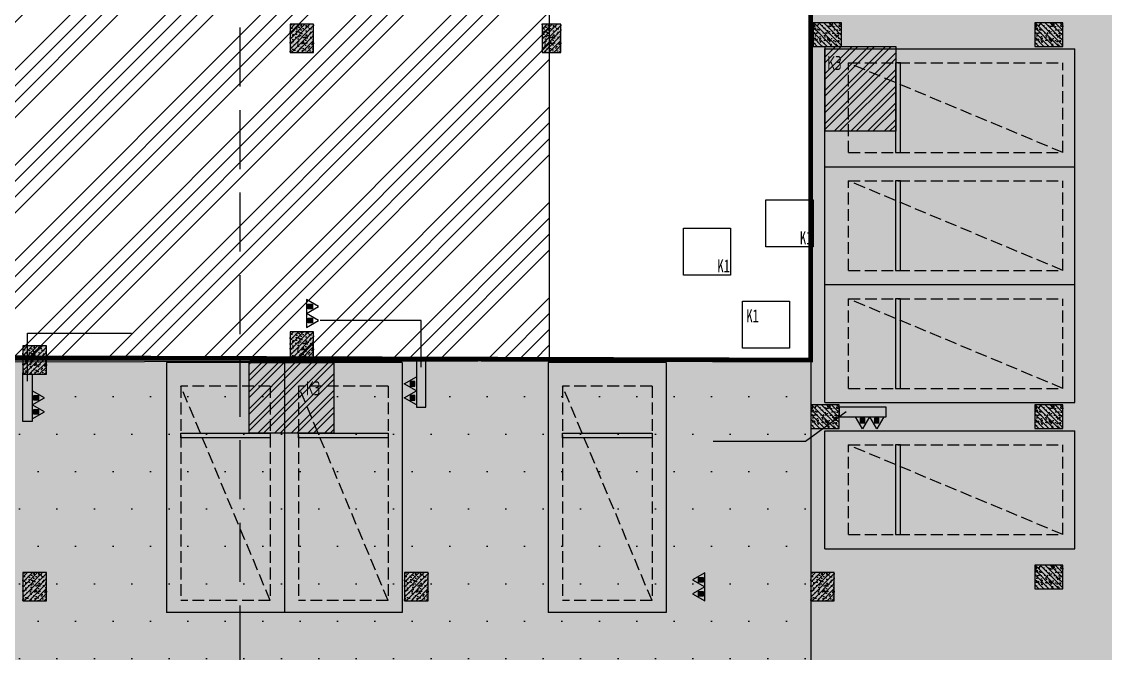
# Model space of a CAD drawing. Extents: x -1338203 to 1886333, y -530034 to 1031844.
# Drawn here: x 715612 to 738606, y 202812 to 216204 of the extents above; entities that cross this region are included whole.
import ezdxf

# ---------------------------------------------------------------- set-up
doc = ezdxf.new("R2010")
doc.units = 0
doc.header["$LTSCALE"] = 1000
doc.header["$MEASUREMENT"] = 0
doc.linetypes.add('$2$DASH', pattern=[0.35, 0.25, -0.1])
doc.linetypes.add('A-001-平面B2$0$__DASH', pattern=[0.35, 0.25, -0.1])
for name, color, linetype in [('$0$DIM_SYMB', 3, 'Continuous'), ('0A-P-PKNG-LINE', 9, 'Continuous'), ('1-给排水', 4, 'Continuous'), ('A-001-人防参照B1$0$PUB_HATCH', 8, 'Continuous'), ('A-001-平面参照B1$0$0A-ELEV-PATT', 8, 'Continuous'), ('A-001-平面参照B1$0$AUDIT_D_220531184525-2', 40, 'Continuous'), ('p-a-regular', 5, 'Continuous'), ('S001地下一墙柱$0$S001地下一墙柱$0$0S-CC-LINE', 52, 'Continuous'), ('S001地下一墙柱$0$S001地下一墙柱$0$0S-CW-HATCH', 251, 'Continuous'), ('S001地下一墙柱$0$S001地下一墙柱$0$0S-CW-HATCH-UP', 251, 'Continuous'), ('可见线', 7, 'Continuous'), ('负一层消火栓$0$0P-ACC-CS（穿梁）', 5, 'Continuous'), ('负一层消火栓$0$0P-ACC-FH', 7, 'Continuous'), ('负一层消火栓$0$0P-DIM-FH', 3, 'Continuous'), ('负一层消火栓$0$0P-EQUIP-FH', 7, 'Continuous')]:
    doc.layers.add(name, color=color, linetype=linetype)
doc.layers.add('AAD-A-PROOF', color=30, linetype='Continuous', plot=False)
doc.layers.add('p-a-regular-narrow', color=7, linetype='Continuous', true_color=0x9600ff)
doc.layers.add('p-h-walkable', color=7, linetype='Continuous', lineweight=70, true_color=0xf0f0f0)
doc.styles.add('仿宋_GB2312', font='simfang.ttf', dxfattribs={"width": 0.7, "height": 4})
doc.styles.add('探索者', font='TSSDENG', dxfattribs={"width": 0.7, "bigfont": 'TSSDCHN'})
pattern_1 = [(315, (751698.63, 191418.294), (53.033, 53.033), []), (320, (751698.63, 191418.3), (-18.8256, -215.1781), [22.5, -247.5]), (265, (751698.63, 191418.3), (225.6576, 41.6254), [18, -198]), (10.4514, (751697.06, 191400.36), (206.8319, -173.5528), [19.122, -210.3426]), (316.1842, (751758.63, 191418.3), (-49.6557, -320.1723), [33.75, -371.25]), (6.6356, (751754.5, 191391.6), (292.2354, -280.3988), [28.683, -315.514]), (261.1842, (751758.63, 191418.3), (292.2356, -280.3986), [27, -297]), (291, (751743.63, 191388.3), (-120.7857, -179.0721), [22.5, -247.5]), (236, (751743.63, 191388.3), (217.545, -72.9946), [18, -198]), (341.4514, (751733.56, 191373.37), (96.7591, -252.0668), [19.122, -210.3426]), (307.5, (751698.63, 191418.294), (99.86816, -3.64796), [0, -195.6, 0, -201, 0, -198.75]), (277.5, (751698.63, 191418.29), (118.3235, -78.92086), [0, -114.6, 0, -191.1, 0, -75.75]), (237.5, (751698.63, 191485.194), (-6.76646, -160.14673), [0, -75, 0, -234, 0, -310.5]), (227.5, (751698.63, 191515.2), (30.0315, -174.95585), [0, -97.5, 0, -155.4, 0, -220.5])]
pattern_2 = [(315, (746997.64, 191418.266), (53.033, 53.033), []), (320, (746997.64, 191418.27), (-18.8256, -215.1781), [22.5, -247.5]), (265, (746997.64, 191418.27), (225.6576, 41.6254), [18, -198]), (10.4514, (746996.07, 191400.33), (206.8319, -173.5528), [19.122, -210.3426]), (316.1842, (747057.64, 191418.27), (-49.6557, -320.1723), [33.75, -371.25]), (6.6356, (747053.5, 191391.6), (292.2354, -280.3988), [28.683, -315.514]), (261.1842, (747057.64, 191418.27), (292.2356, -280.3986), [27, -297]), (291, (747042.64, 191388.27), (-120.7857, -179.0721), [22.5, -247.5]), (236, (747042.64, 191388.27), (217.545, -72.9946), [18, -198]), (341.4514, (747032.57, 191373.34), (96.7591, -252.0668), [19.122, -210.3426]), (307.5, (746997.64, 191418.266), (99.86816, -3.64796), [0, -195.6, 0, -201, 0, -198.75]), (277.5, (746997.64, 191418.27), (118.3235, -78.92086), [0, -114.6, 0, -191.1, 0, -75.75]), (237.5, (746997.64, 191485.17), (-6.76646, -160.14673), [0, -75, 0, -234, 0, -310.5]), (227.5, (746997.64, 191515.17), (30.0315, -174.95585), [0, -97.5, 0, -155.4, 0, -220.5])]
pattern_3 = [(315, (751698.63, 179918.22), (53.033, 53.033), []), (320, (751698.63, 179918.22), (-18.8256, -215.1781), [22.5, -247.5]), (265, (751698.63, 179918.22), (225.6576, 41.6254), [18, -198]), (10.4514, (751697.06, 179900.29), (206.8319, -173.5528), [19.122, -210.3426]), (316.1842, (751758.63, 179918.22), (-49.6557, -320.1723), [33.75, -371.25]), (6.6356, (751754.5, 179891.54), (292.2354, -280.3988), [28.683, -315.514]), (261.1842, (751758.63, 179918.22), (292.2356, -280.3986), [27, -297]), (291, (751743.63, 179888.22), (-120.7857, -179.0721), [22.5, -247.5]), (236, (751743.63, 179888.22), (217.545, -72.9946), [18, -198]), (341.4514, (751733.56, 179873.3), (96.7591, -252.0668), [19.122, -210.3426]), (307.5, (751698.63, 179918.22), (99.86816, -3.64796), [0, -195.6, 0, -201, 0, -198.75]), (277.5, (751698.63, 179918.22), (118.3235, -78.92086), [0, -114.6, 0, -191.1, 0, -75.75]), (237.5, (751698.63, 179985.12), (-6.76646, -160.14673), [0, -75, 0, -234, 0, -310.5]), (227.5, (751698.63, 180015.12), (30.0315, -174.95585), [0, -97.5, 0, -155.4, 0, -220.5])]
pattern_4 = [(315, (751698.63, 191418.294), (53.033, 53.033), []), (320, (751698.63, 191418.3), (-18.8256, -215.1781), [22.5, -247.5]), (265, (751698.63, 191418.3), (225.6576, 41.6254), [18, -198]), (10.4514, (751697.06, 191400.36), (206.8319, -173.5528), [19.122, -210.3426]), (316.1842, (751758.63, 191418.3), (-49.6557, -320.1723), [33.75, -371.25]), (6.6356, (751754.5, 191391.6), (292.2354, -280.3988), [28.683, -315.514]), (261.1842, (751758.63, 191418.3), (292.2356, -280.3986), [27, -297]), (291, (751743.63, 191388.3), (-120.7857, -179.0721), [22.5, -247.5]), (236, (751743.63, 191388.3), (217.545, -72.9946), [18, -198]), (341.4514, (751733.56, 191373.37), (96.7591, -252.0668), [19.122, -210.3426]), (307.5, (751698.63, 191418.294), (99.86816, -3.64796), [0, -195.6, 0, -201, 0, -198.75]), (277.5, (751698.63, 191418.29), (118.3235, -78.92086), [0, -114.6, 0, -191.1, 0, -75.75]), (237.5, (751698.63, 191485.194), (-6.76646, -160.14673), [0, -75, 0, -234, 0, -310.5]), (227.5, (751698.63, 191515.2), (30.0315, -174.95585), [0, -97.5, 0, -155.4, 0, -220.5])]
pattern_5 = [(315, (746997.58, 191418.266), (53.033, 53.033), []), (320, (746997.58, 191418.27), (-18.8256, -215.1781), [22.5, -247.5]), (265, (746997.58, 191418.27), (225.6576, 41.6254), [18, -198]), (10.4514, (746996.01, 191400.33), (206.8319, -173.5528), [19.122, -210.3426]), (316.1842, (747057.58, 191418.27), (-49.6557, -320.1723), [33.75, -371.25]), (6.6356, (747053.44, 191391.6), (292.2354, -280.3988), [28.683, -315.514]), (261.1842, (747057.58, 191418.27), (292.2356, -280.3986), [27, -297]), (291, (747042.58, 191388.27), (-120.7857, -179.0721), [22.5, -247.5]), (236, (747042.58, 191388.27), (217.545, -72.9946), [18, -198]), (341.4514, (747032.52, 191373.34), (96.7591, -252.0668), [19.122, -210.3426]), (307.5, (746997.58, 191418.266), (99.86816, -3.64796), [0, -195.6, 0, -201, 0, -198.75]), (277.5, (746997.58, 191418.27), (118.3235, -78.92086), [0, -114.6, 0, -191.1, 0, -75.75]), (237.5, (746997.58, 191485.17), (-6.76646, -160.14673), [0, -75, 0, -234, 0, -310.5]), (227.5, (746997.58, 191515.17), (30.0315, -174.95585), [0, -97.5, 0, -155.4, 0, -220.5])]
pattern_6 = [(315, (751698.63, 183318.294), (53.033, 53.033), []), (320, (751698.63, 183318.3), (-18.8256, -215.1781), [22.5, -247.5]), (265, (751698.63, 183318.3), (225.6576, 41.6254), [18, -198]), (10.4514, (751697.06, 183300.36), (206.8319, -173.5528), [19.122, -210.3426]), (316.1842, (751758.63, 183318.3), (-49.6557, -320.1723), [33.75, -371.25]), (6.6356, (751754.5, 183291.6), (292.2354, -280.3988), [28.683, -315.514]), (261.1842, (751758.63, 183318.3), (292.2356, -280.3986), [27, -297]), (291, (751743.63, 183288.3), (-120.7857, -179.0721), [22.5, -247.5]), (236, (751743.63, 183288.3), (217.545, -72.9946), [18, -198]), (341.4514, (751733.56, 183273.37), (96.7591, -252.0668), [19.122, -210.3426]), (307.5, (751698.63, 183318.294), (99.86816, -3.64796), [0, -195.6, 0, -201, 0, -198.75]), (277.5, (751698.63, 183318.29), (118.3235, -78.92086), [0, -114.6, 0, -191.1, 0, -75.75]), (237.5, (751698.63, 183385.194), (-6.76646, -160.14673), [0, -75, 0, -234, 0, -310.5]), (227.5, (751698.63, 183415.2), (30.0315, -174.95585), [0, -97.5, 0, -155.4, 0, -220.5])]
pattern_7 = [(315, (746947.64, 183318.266), (53.033, 53.033), []), (320, (746947.64, 183318.27), (-18.8256, -215.1781), [22.5, -247.5]), (265, (746947.64, 183318.27), (225.6576, 41.6254), [18, -198]), (10.4514, (746946.07, 183300.33), (206.8319, -173.5528), [19.122, -210.3426]), (316.1842, (747007.64, 183318.27), (-49.6557, -320.1723), [33.75, -371.25]), (6.6356, (747003.5, 183291.6), (292.2354, -280.3988), [28.683, -315.514]), (261.1842, (747007.64, 183318.27), (292.2356, -280.3986), [27, -297]), (291, (746992.64, 183288.27), (-120.7857, -179.0721), [22.5, -247.5]), (236, (746992.64, 183288.27), (217.545, -72.9946), [18, -198]), (341.4514, (746982.57, 183273.34), (96.7591, -252.0668), [19.122, -210.3426]), (307.5, (746947.64, 183318.266), (99.86816, -3.64796), [0, -195.6, 0, -201, 0, -198.75]), (277.5, (746947.64, 183318.27), (118.3235, -78.92086), [0, -114.6, 0, -191.1, 0, -75.75]), (237.5, (746947.64, 183385.17), (-6.76646, -160.14673), [0, -75, 0, -234, 0, -310.5]), (227.5, (746947.64, 183415.17), (30.0315, -174.95585), [0, -97.5, 0, -155.4, 0, -220.5])]
pattern_8 = [(315, (751698.63, 183318.294), (53.033, 53.033), []), (320, (751698.63, 183318.3), (-18.8256, -215.1781), [22.5, -247.5]), (265, (751698.63, 183318.3), (225.6576, 41.6254), [18, -198]), (10.4514, (751697.06, 183300.36), (206.8319, -173.5528), [19.122, -210.3426]), (316.1842, (751758.63, 183318.3), (-49.6557, -320.1723), [33.75, -371.25]), (6.6356, (751754.5, 183291.6), (292.2354, -280.3988), [28.683, -315.514]), (261.1842, (751758.63, 183318.3), (292.2356, -280.3986), [27, -297]), (291, (751743.63, 183288.3), (-120.7857, -179.0721), [22.5, -247.5]), (236, (751743.63, 183288.3), (217.545, -72.9946), [18, -198]), (341.4514, (751733.56, 183273.37), (96.7591, -252.0668), [19.122, -210.3426]), (307.5, (751698.63, 183318.294), (99.86816, -3.64796), [0, -195.6, 0, -201, 0, -198.75]), (277.5, (751698.63, 183318.29), (118.3235, -78.92086), [0, -114.6, 0, -191.1, 0, -75.75]), (237.5, (751698.63, 183385.194), (-6.76646, -160.14673), [0, -75, 0, -234, 0, -310.5]), (227.5, (751698.63, 183415.2), (30.0315, -174.95585), [0, -97.5, 0, -155.4, 0, -220.5])]
pattern_9 = [(315, (746947.58, 183318.266), (53.033, 53.033), []), (320, (746947.58, 183318.27), (-18.8256, -215.1781), [22.5, -247.5]), (265, (746947.58, 183318.27), (225.6576, 41.6254), [18, -198]), (10.4514, (746946.01, 183300.33), (206.8319, -173.5528), [19.122, -210.3426]), (316.1842, (747007.58, 183318.27), (-49.6557, -320.1723), [33.75, -371.25]), (6.6356, (747003.44, 183291.6), (292.2354, -280.3988), [28.683, -315.514]), (261.1842, (747007.58, 183318.27), (292.2356, -280.3986), [27, -297]), (291, (746992.58, 183288.27), (-120.7857, -179.0721), [22.5, -247.5]), (236, (746992.58, 183288.27), (217.545, -72.9946), [18, -198]), (341.4514, (746982.52, 183273.34), (96.7591, -252.0668), [19.122, -210.3426]), (307.5, (746947.58, 183318.266), (99.86816, -3.64796), [0, -195.6, 0, -201, 0, -198.75]), (277.5, (746947.58, 183318.27), (118.3235, -78.92086), [0, -114.6, 0, -191.1, 0, -75.75]), (237.5, (746947.58, 183385.17), (-6.76646, -160.14673), [0, -75, 0, -234, 0, -310.5]), (227.5, (746947.58, 183415.17), (30.0315, -174.95585), [0, -97.5, 0, -155.4, 0, -220.5])]
pattern_10 = [(315, (751698.63, 179918.22), (53.033, 53.033), []), (320, (751698.63, 179918.22), (-18.8256, -215.1781), [22.5, -247.5]), (265, (751698.63, 179918.22), (225.6576, 41.6254), [18, -198]), (10.4514, (751697.06, 179900.29), (206.8319, -173.5528), [19.122, -210.3426]), (316.1842, (751758.63, 179918.22), (-49.6557, -320.1723), [33.75, -371.25]), (6.6356, (751754.5, 179891.54), (292.2354, -280.3988), [28.683, -315.514]), (261.1842, (751758.63, 179918.22), (292.2356, -280.3986), [27, -297]), (291, (751743.63, 179888.22), (-120.7857, -179.0721), [22.5, -247.5]), (236, (751743.63, 179888.22), (217.545, -72.9946), [18, -198]), (341.4514, (751733.56, 179873.3), (96.7591, -252.0668), [19.122, -210.3426]), (307.5, (751698.63, 179918.22), (99.86816, -3.64796), [0, -195.6, 0, -201, 0, -198.75]), (277.5, (751698.63, 179918.22), (118.3235, -78.92086), [0, -114.6, 0, -191.1, 0, -75.75]), (237.5, (751698.63, 179985.12), (-6.76646, -160.14673), [0, -75, 0, -234, 0, -310.5]), (227.5, (751698.63, 180015.12), (30.0315, -174.95585), [0, -97.5, 0, -155.4, 0, -220.5])]
pattern_11 = [(315, (751698.63, 179918.22), (53.033, 53.033), []), (320, (751698.63, 179918.22), (-18.8256, -215.1781), [22.5, -247.5]), (265, (751698.63, 179918.22), (225.6576, 41.6254), [18, -198]), (10.4514, (751697.06, 179900.29), (206.8319, -173.5528), [19.122, -210.3426]), (316.1842, (751758.63, 179918.22), (-49.6557, -320.1723), [33.75, -371.25]), (6.6356, (751754.5, 179891.54), (292.2354, -280.3988), [28.683, -315.514]), (261.1842, (751758.63, 179918.22), (292.2356, -280.3986), [27, -297]), (291, (751743.63, 179888.22), (-120.7857, -179.0721), [22.5, -247.5]), (236, (751743.63, 179888.22), (217.545, -72.9946), [18, -198]), (341.4514, (751733.56, 179873.3), (96.7591, -252.0668), [19.122, -210.3426]), (307.5, (751698.63, 179918.22), (99.86816, -3.64796), [0, -195.6, 0, -201, 0, -198.75]), (277.5, (751698.63, 179918.22), (118.3235, -78.92086), [0, -114.6, 0, -191.1, 0, -75.75]), (237.5, (751698.63, 179985.12), (-6.76646, -160.14673), [0, -75, 0, -234, 0, -310.5]), (227.5, (751698.63, 180015.12), (30.0315, -174.95585), [0, -97.5, 0, -155.4, 0, -220.5])]

# ---------------------------------------------------------------- blocks, each defined once
blk = doc.blocks.new('A-001-平面参照B1')
at = {"layer": 'A-001-平面参照B1$0$0A-ELEV-PATT'}
h = blk.add_hatch(dxfattribs=at)
h.set_pattern_fill('DOTS', color=256, scale=500)
h.set_pattern_definition([(0, (-766365.4, -306889.1), (396.875, 793.75), [0, -793.75])])
edge = h.paths.add_edge_path()
edge.add_line((-50226, -116800), (-54206, -116799))
edge.add_line((-54206, -116799), (-54209, -114010))
edge.add_line((-54209, -114010), (-54209, -114010))
edge.add_line((-54209, -114010), (-58760, -114010))
edge.add_line((-58760, -114010), (-58759, -97910))
edge.add_line((-58759, -97910), (-34009, -97860))
edge.add_line((-34009, -97860), (-34009, -116600))
edge.add_line((-34009, -116600), (-42629, -116600))
edge.add_line((-42629, -116600), (-42629, -108960))
edge.add_line((-42629, -108960), (-50229, -111040))
edge.add_line((-50229, -111040), (-50229, -114210))
edge.add_line((-50229, -114210), (-50229, -111040))
at = {"layer": 'A-001-平面参照B1$0$AUDIT_D_220531184525-2'}
for points in [[(-50226, -116750), (-54206, -116749), (-54209, -114010), (-58760, -114010), (-58759, -97910), (-34009, -97860), (-34009, -114210), (-34009, -114210), (-34009, -116600), (-42629, -116600), (-42629, -108960), (-50229, -111040), (-50229, -114210), (-50229, -111040)], [(-50226, -116750), (-54206, -116749), (-54209, -114010), (-58760, -114010), (-58759, -97910), (-34009, -97860), (-34009, -114210), (-34009, -114210), (-34009, -116600), (-38409, -116600), (-38409, -116750), (-42559, -116750), (-42559, -116600), (-42629, -116600), (-42629, -108960), (-50229, -111040), (-50229, -114210), (-50229, -111040)]]:
    blk.add_lwpolyline(points, dxfattribs=at)
blk = doc.blocks.new('A-001-人防参照B1')
at = {"layer": 'A-001-人防参照B1$0$PUB_HATCH'}
h = blk.add_hatch(dxfattribs=at)
h.set_pattern_fill('ANSI34', color=256, scale=150)
h.set_pattern_definition([(45, (-766365.4, -306889.1), (-1010.2788, 1010.2788), []), (45, (-766028.6, -306889.1), (-1010.2788, 1010.2788), []), (45, (-765691.8, -306889.1), (-1010.2788, 1010.2788), []), (45, (-765355.1, -306889.1), (-1010.2788, 1010.2788), [])])
h.paths.add_polyline_path([(-39560, -97860), (-58759, -97860), (-58759, -84753), (-41560, -84753), (-41560, -86453), (-39560, -86453)])
blk.add_lwpolyline([(-39560, -97860), (-58759, -97860), (-58759, -84753), (-41560, -84753), (-41560, -86453), (-39560, -86453)], close=True, dxfattribs=at)
blk = doc.blocks.new('负一层消火栓$0$$TwtSys$00000546')
h = blk.add_hatch()
h.set_pattern_fill('ANSI31', color=256, scale=200, style=0)
h.set_pattern_definition([(45, (-38543.802, -6670.83), (-17.67767, 17.67767), [])])
h.paths.add_polyline_path([(-65, 174), (65, 174), (65, 44), (-65, 44)])
for points in [[(0, 344), (-198, 0), (198, 0)], [(-65, 174), (65, 174), (65, 44), (-65, 44)]]:
    blk.add_lwpolyline(points, close=True)
blk = doc.blocks.new('负一层消火栓$0$A$C2b35d76f')
at = {"layer": '负一层消火栓$0$0P-ACC-FH'}
blk.add_lwpolyline([(-50529, -99160), (-50729, -99160), (-50729, -98160), (-50529, -98160)], close=True, dxfattribs=at)
at = {"layer": '负一层消火栓$0$0P-EQUIP-FH', "xscale": 0.75, "yscale": 0.75, "zscale": 0.75, "rotation": 270}
for p in [(-50529, -98661, 800), (-50529, -98958, 800)]:
    blk.add_blockref('负一层消火栓$0$$TwtSys$00000546', p, dxfattribs=at)
blk = doc.blocks.new('负一层消火栓')
at = {"layer": '负一层消火栓$0$0P-ACC-FH'}
for points in [[(-42379, -98860), (-42179, -98860), (-42179, -97860), (-42379, -97860)], [(-32410, -99060), (-32410, -98860), (-33410, -98860), (-33410, -99060)]]:
    blk.add_lwpolyline(points, close=True, dxfattribs=at)
at = {"layer": '负一层消火栓$0$0P-DIM-FH'}
for p, q in [((-42279, -97022, 800), (-44421, -97022, 800)), ((-42279, -98010, 800), (-42279, -97022, 800)), ((-50629, -98310, 800), (-50629, -97287, 800)), ((-50629, -97287, 800), (-48426, -97287, 800)), ((-33260, -98960, 800), (-34123, -99586, 800)), ((-34123, -99586, 800), (-36084, -99586, 800))]:
    blk.add_line(p, q, dxfattribs=at)
at = {"layer": '负一层消火栓$0$0P-ACC-CS（穿梁）'}
blk.add_blockref('负一层消火栓$0$A$C2b35d76f', (0, 0), dxfattribs=at)
at = {"layer": '负一层消火栓$0$0P-EQUIP-FH'}
for p, xscale, yscale, zscale, rotation in [((-44710, -96723), 0.75, 0.75, 0.75, 270), ((-44710, -97021), 0.75, 0.75, 0.75, 270), ((-42379, -98361, 800), -0.7500000000000013, 0.7500000000000013, 0.75, 90), ((-50529, -98661, 800), 0.75, 0.75, 0.75, 270), ((-42379, -98658, 800), -0.7500000000000013, 0.7500000000000013, 0.75, 90), ((-50529, -98958, 800), 0.75, 0.75, 0.75, 270), ((-32909, -99060, 800), -0.7500000000000012, 0.7500000000000012, 0.75, 179.9944911215079), ((-32611, -99060, 800), -0.7500000000000012, 0.7500000000000012, 0.75, 179.9944911215079), ((-36259, -102517), 0.7500000000000011, 0.7500000000000011, 0.7500000000000011, 90), ((-36259, -102814), 0.7500000000000011, 0.7500000000000011, 0.7500000000000011, 90)]:
    blk.add_blockref('负一层消火栓$0$$TwtSys$00000546', p, dxfattribs=dict(at, xscale=xscale, yscale=yscale, zscale=zscale, rotation=rotation))
blk = doc.blocks.new('剖面位置')
at = {"layer": '$0$DIM_SYMB', "linetype": '$2$DASH', "ltscale": 5}
blk.add_lwpolyline([(-23908, 5282), (-23908, -83810), (-46125, -83810), (-46125, -260656)], dxfattribs=at)
blk.add_lwpolyline([(-23908, 5282), (-23908, -83810), (-46125, -83810), (-46125, -260656)], dxfattribs=at)
blk = doc.blocks.new('JSK')
at = {"ltscale": 0.002}
h = blk.add_hatch(dxfattribs=at)
h.set_pattern_fill('金属', color=251, scale=100)
h.set_pattern_definition([(45, (31504.24, -294779.36), (-176.7767, 176.7767), []), (45, (31622.09, -294779.36), (-176.7767, 176.7767), [])])
h.paths.add_polyline_path([(176830, -80900), (175330, -80900), (175330, -79100), (176830, -79100)])
h = blk.add_hatch(dxfattribs=at)
h.set_pattern_fill('金属', color=251, scale=100)
h.set_pattern_definition([(45, (-557330.67, -294779.36), (-176.776695, 176.776695), []), (45, (-557212.82, -294779.36), (-176.776695, 176.776695), [])])
h.paths.add_polyline_path([(163106, -87301), (163106, -85801), (164906, -85801), (164906, -87301)])
at = {"layer": '1-给排水', "color": 3, "elevation": -83150}
for points in [[(176830, -80900), (175330, -80900), (175330, -79100), (176830, -79100)], [(163106, -87301), (163106, -85801), (164906, -85801), (164906, -87301)]]:
    blk.add_lwpolyline(points, close=True, dxfattribs=at)
at = {"layer": '可见线', "color": 1, "elevation": -83150}
for points in [[(174075, -82350), (175075, -82350), (175075, -83350), (174075, -83350)], [(172325, -82950), (173325, -82950), (173325, -83950), (172325, -83950)], [(173575, -84500), (174575, -84500), (174575, -85500), (173575, -85500)]]:
    blk.add_lwpolyline(points, close=True, dxfattribs=at)
at = {"layer": '1-给排水', "color": 3, "char_height": 300, "width": 106989.87, "attachment_point": 1, "style": '探索者'}
for insert in [(175376, -79301, -83150), (164312, -86200, -83150)]:
    blk.add_mtext('K3', dxfattribs=dict(at, insert=insert))
at = {"layer": '可见线', "color": 1, "style": '仿宋_GB2312', "width": 0.7}
for p in [(174796, -83293, -83150), (173046, -83892, -83150), (173660, -84948, -83150)]:
    blk.add_text('K1', height=275.7, dxfattribs=at).set_placement(p)

msp = doc.modelspace()

# ---------------------------------------------------------------- hatches: boundary and pattern name
at = {"layer": 'p-h-walkable', "ltscale": 0.002}
h = msp.add_hatch(color=256, dxfattribs=at)
h.dxf.hatch_style = 1
h.paths.add_polyline_path([(633826.6, 244460.7), (640276.6, 244575.6), (640576.6, 234544.8), (645576.7, 234544.6), (645576.7, 209278.9), (732355.9, 209029), (732355.1, 235229.9), (738506.7, 235229.9), (738506.6, 268838.9), (732734.3, 268838.9), (732734.3, 272898.9), (711963.1, 272898.9), (711963.1, 278984.7), (717256.7, 278984.7), (717256.7, 284049), (733571.6, 284135.6), (733996.6, 290449.1), (739216.6, 290449.1), (739766.6, 284299.1), (754626.6, 284299.1), (755296.6, 290449.1), (760516.6, 290449.1), (760816.6, 283049.1), (760816.3, 275879.2), (775122.6, 275879.2), (776006.6, 274138.9), (776006.6, 259429.1), (778716.6, 259429.1), (778716.6, 238849.1), (783416.6, 238849.1), (783416.6, 237229.1), (782066.6, 237229.1), (782066.6, 234429.1), (779546.6, 234429.1), (779546.6, 237129.1), (773916.6, 237129.1), (773916.6, 243229.1), (764306.6, 243225.6), (764306.6, 236639.1), (760766.6, 236639.1), (760766.6, 234429.1), (758246.6, 234429.1), (758246.6, 238649.1), (762116.6, 238649.1), (762116.6, 243225.6), (748656.6, 243225.6), (748756.3, 207529.1), (800106.6, 207528.9), (800206.7, 201639.7), (812908.2, 202239.1), (812576.6, 180449.3), (744206, 180449.3), (744206, 173439), (728556.7, 173439), (728556.6, 122289.1), (746356.6, 122289.1), (750916.6, 132325.6), (842896.6, 132325.6), (843211.6, 121345.6), (839116.6, 121345.6), (839116.6, 93449.1), (864906.6, 93449.1), (864906.6, 79694), (875856.6, 74929.1), (875856.6, 65749.1), (834560.6, 65749.1), (839142.9, 28436.3), (869465.5, 32160.2), (871163.4, 18334), (873704.3, 18646.1), (877328.9, 5540.2), (761876.2, -8638.5), (761133.2, 2082.3), (764950.9, 5291.5), (763253.1, 19116.3), (799242.7, 23536.1), (793807.6, 65749.1), (750756.6, 65749.1), (751556.6, 81645.6), (636016.6, 81645.6), (636016.6, 96345.6), (629416.6, 96345.6), (629416.6, 118203.2), (622306.6, 118203.2), (622286.6, 139083.2), (644406.6, 137003.2), (644406.6, 129968.2), (656656.6, 129968.2), (656406.6, 138083.2), (712156.6, 138083.2), (711856.6, 184449.1), (581811.6, 184349.1), (581826.6, 197199.1), (585876.6, 197449.1), (585976.6, 209279), (629226.6, 209578.9), (628926.8, 236145.4), (633826.6, 236145.6)])
at = {"layer": 'S001地下一墙柱$0$S001地下一墙柱$0$0S-CW-HATCH'}
h = msp.add_hatch(color=256, dxfattribs=at)
h.dxf.hatch_style = 1
h.paths.add_polyline_path([(727055.7, 216149.4), (726655.7, 216149.4), (726655.7, 215549.4), (727055.7, 215549.4)])
h = msp.add_hatch(color=256, dxfattribs=at)
h.dxf.hatch_style = 1
h.paths.add_polyline_path([(732405.9, 216179), (732405.9, 215679), (733005.9, 215679), (733005.9, 216179)])
h = msp.add_hatch(color=256, dxfattribs=at)
h.dxf.hatch_style = 1
h.paths.add_polyline_path([(732405.9, 216179), (732405.9, 215679), (733005.9, 215679), (733005.9, 216179)])
h = msp.add_hatch(color=256, dxfattribs=at)
h.dxf.hatch_style = 1
h.paths.add_polyline_path([(732406, 216179), (732406, 215679), (733006, 215679), (733006, 216179)])
h = msp.add_hatch(color=256, dxfattribs=at)
h.dxf.hatch_style = 1
h.paths.add_polyline_path([(732406, 216179), (732406, 215679), (733006, 215679), (733006, 216179)])
h = msp.add_hatch(color=256, dxfattribs=at)
h.dxf.hatch_style = 1
h.paths.add_polyline_path([(737107, 216179.1), (737107, 215679.1), (737707, 215679.1), (737707, 216179.1)])
h = msp.add_hatch(color=256, dxfattribs=at)
h.dxf.hatch_style = 1
h.paths.add_polyline_path([(737107, 216179.1), (737107, 215679.1), (737707, 215679.1), (737707, 216179.1)])
h = msp.add_hatch(color=256, dxfattribs=at)
h.dxf.hatch_style = 1
h.paths.add_polyline_path([(737107, 216179.1), (737107, 215679.1), (737707, 215679.1), (737707, 216179.1)])
h = msp.add_hatch(color=256, dxfattribs=at)
h.dxf.hatch_style = 1
h.paths.add_polyline_path([(737107, 216179.1), (737107, 215679.1), (737707, 215679.1), (737707, 216179.1)])
h = msp.add_hatch(color=256, dxfattribs=at)
h.dxf.hatch_style = 1
h.paths.add_polyline_path([(721806.4, 216148.7), (721306.4, 216148.7), (721306.4, 215548.7), (721806.4, 215548.7)])
h = msp.add_hatch(color=256, dxfattribs=at)
h.dxf.hatch_style = 1
h.paths.add_polyline_path([(721806.4, 209628.7), (721306.4, 209628.7), (721306.4, 209028.7), (721806.4, 209028.7)])
h = msp.add_hatch(color=256, dxfattribs=at)
h.dxf.hatch_style = 1
h.paths.add_polyline_path([(716136.6, 209329.1), (715636.6, 209329.1), (715636.6, 208729.1), (716136.6, 208729.1)])
h = msp.add_hatch(color=256, dxfattribs=at)
h.dxf.hatch_style = 1
h.paths.add_polyline_path([(732355.9, 208079), (732355.9, 207579), (732955.9, 207579), (732955.9, 208079)])
h = msp.add_hatch(color=256, dxfattribs=at)
h.dxf.hatch_style = 1
h.paths.add_polyline_path([(732355.9, 208079), (732355.9, 207579), (732955.9, 207579), (732955.9, 208079)])
h = msp.add_hatch(color=256, dxfattribs=at)
h.dxf.hatch_style = 1
h.paths.add_polyline_path([(732356, 208079), (732356, 207579), (732956, 207579), (732956, 208079)])
h = msp.add_hatch(color=256, dxfattribs=at)
h.dxf.hatch_style = 1
h.paths.add_polyline_path([(732356, 208079), (732356, 207579), (732956, 207579), (732956, 208079)])
h = msp.add_hatch(color=256, dxfattribs=at)
h.dxf.hatch_style = 1
h.paths.add_polyline_path([(737107, 208079.1), (737107, 207579.1), (737707, 207579.1), (737707, 208079.1)])
h = msp.add_hatch(color=256, dxfattribs=at)
h.dxf.hatch_style = 1
h.paths.add_polyline_path([(737107, 208079.1), (737107, 207579.1), (737707, 207579.1), (737707, 208079.1)])
h = msp.add_hatch(color=256, dxfattribs=at)
h.dxf.hatch_style = 1
h.paths.add_polyline_path([(737107, 208079.1), (737107, 207579.1), (737707, 207579.1), (737707, 208079.1)])
h = msp.add_hatch(color=256, dxfattribs=at)
h.dxf.hatch_style = 1
h.paths.add_polyline_path([(737107, 208079.1), (737107, 207579.1), (737707, 207579.1), (737707, 208079.1)])
h = msp.add_hatch(color=256, dxfattribs=at)
h.dxf.hatch_style = 1
h.paths.add_polyline_path([(737107, 204679), (737107, 204179), (737707, 204179), (737707, 204679)])
h = msp.add_hatch(color=256, dxfattribs=at)
h.dxf.hatch_style = 1
h.paths.add_polyline_path([(737107, 204679), (737107, 204179), (737707, 204179), (737707, 204679)])
h = msp.add_hatch(color=256, dxfattribs=at)
h.dxf.hatch_style = 1
h.paths.add_polyline_path([(737107, 204679), (737107, 204179), (737707, 204179), (737707, 204679)])
h = msp.add_hatch(color=256, dxfattribs=at)
h.dxf.hatch_style = 1
h.paths.add_polyline_path([(737107, 204679), (737107, 204179), (737707, 204179), (737707, 204679)])
h = msp.add_hatch(color=256, dxfattribs=at)
h.dxf.hatch_style = 1
h.paths.add_polyline_path([(737107, 204679), (737107, 204179), (737707, 204179), (737707, 204679)])
h = msp.add_hatch(color=256, dxfattribs=at)
h.dxf.hatch_style = 1
h.paths.add_polyline_path([(737107, 204679), (737107, 204179), (737707, 204179), (737707, 204679)])
h = msp.add_hatch(color=256, dxfattribs=at)
h.dxf.hatch_style = 1
h.paths.add_polyline_path([(716136.6, 204526.2), (715636.6, 204526.2), (715636.6, 203926.2), (716136.6, 203926.2)])
h = msp.add_hatch(color=256, dxfattribs=at)
h.dxf.hatch_style = 1
h.paths.add_polyline_path([(724236.6, 204526.2), (723736.6, 204526.2), (723736.6, 203926.2), (724236.6, 203926.2)])
h = msp.add_hatch(color=256, dxfattribs=at)
h.dxf.hatch_style = 1
h.paths.add_polyline_path([(732855.9, 204526.2), (732355.9, 204526.2), (732355.9, 203926.2), (732855.9, 203926.2)])
at = {"layer": 'S001地下一墙柱$0$S001地下一墙柱$0$0S-CW-HATCH-UP'}
h = msp.add_hatch(dxfattribs=at)
h.set_pattern_fill('钢筋混凝土', color=256, scale=30)
h.set_pattern_definition([(45, (759366.4, 225101.14), (-53.03301, 53.03301), []), (50, (759366.4, 225101.14), (215.1781, -18.8256), [22.5, -247.5]), (355, (759366.4, 225101.14), (-41.6254, 225.6576), [18, -198]), (100.4514, (759384.33, 225099.57), (173.5528, 206.8319), [19.122, -210.3426]), (46.1842, (759366.4, 225161.14), (320.1723, -49.6557), [33.75, -371.25]), (96.6356, (759393.08, 225157), (280.3988, 292.2354), [28.683, -315.514]), (351.1842, (759366.4, 225161.14), (280.3986, 292.2356), [27, -297]), (21, (759396.4, 225146.14), (179.0721, -120.7857), [22.5, -247.5]), (326, (759396.4, 225146.14), (72.9946, 217.545), [18, -198]), (71.4514, (759411.32, 225136.07), (252.0668, 96.7591), [19.122, -210.3426]), (37.5, (759366.4, 225101.14), (3.64796, 99.86816), [0, -195.6, 0, -201, 0, -198.75]), (7.5, (759366.4, 225101.14), (78.92086, 118.3235), [0, -114.6, 0, -191.1, 0, -75.75]), (327.5, (759299.5, 225101.14), (160.14673, -6.76646), [0, -75, 0, -234, 0, -310.5]), (317.5, (759269.5, 225101.14), (174.95585, 30.0315), [0, -97.5, 0, -155.4, 0, -220.5])])
h.paths.add_polyline_path([(727055.7, 216149.4), (726655.7, 216149.4), (726655.7, 215549.4), (727055.7, 215549.4)])
h = msp.add_hatch(dxfattribs=at)
h.set_pattern_fill('钢筋混凝土', color=256, scale=30, angle=-90)
h.set_pattern_definition(pattern_5)
h.paths.add_polyline_path([(732405.9, 216179), (732405.9, 215679), (733005.9, 215679), (733005.9, 216179)])
h = msp.add_hatch(dxfattribs=at)
h.set_pattern_fill('钢筋混凝土', color=256, scale=30, angle=-90)
h.set_pattern_definition(pattern_5)
h.paths.add_polyline_path([(732405.9, 216179), (732405.9, 215679), (733005.9, 215679), (733005.9, 216179)])
h = msp.add_hatch(dxfattribs=at)
h.set_pattern_fill('钢筋混凝土', color=256, scale=30, angle=-90)
h.set_pattern_definition(pattern_2)
h.paths.add_polyline_path([(732406, 216179), (732406, 215679), (733006, 215679), (733006, 216179)])
h = msp.add_hatch(dxfattribs=at)
h.set_pattern_fill('钢筋混凝土', color=256, scale=30, angle=-90)
h.set_pattern_definition(pattern_2)
h.paths.add_polyline_path([(732406, 216179), (732406, 215679), (733006, 215679), (733006, 216179)])
h = msp.add_hatch(dxfattribs=at)
h.set_pattern_fill('钢筋混凝土', color=256, scale=30, angle=-90)
h.set_pattern_definition(pattern_1)
h.paths.add_polyline_path([(737107, 216179.1), (737107, 215679.1), (737707, 215679.1), (737707, 216179.1)])
h = msp.add_hatch(dxfattribs=at)
h.set_pattern_fill('钢筋混凝土', color=256, scale=30, angle=-90)
h.set_pattern_definition(pattern_1)
h.paths.add_polyline_path([(737107, 216179.1), (737107, 215679.1), (737707, 215679.1), (737707, 216179.1)])
h = msp.add_hatch(dxfattribs=at)
h.set_pattern_fill('钢筋混凝土', color=256, scale=30, angle=-90)
h.set_pattern_definition(pattern_4)
h.paths.add_polyline_path([(737107, 216179.1), (737107, 215679.1), (737707, 215679.1), (737707, 216179.1)])
h = msp.add_hatch(dxfattribs=at)
h.set_pattern_fill('钢筋混凝土', color=256, scale=30, angle=-90)
h.set_pattern_definition(pattern_4)
h.paths.add_polyline_path([(737107, 216179.1), (737107, 215679.1), (737707, 215679.1), (737707, 216179.1)])
h = msp.add_hatch(dxfattribs=at)
h.set_pattern_fill('钢筋混凝土', color=256, scale=30)
h.set_pattern_definition([(45, (754117.126, 225100.4), (-53.03301, 53.03301), []), (50, (754117.13, 225100.4), (215.1781, -18.8256), [22.5, -247.5]), (355, (754117.13, 225100.4), (-41.6254, 225.6576), [18, -198]), (100.4514, (754135.06, 225098.83), (173.5528, 206.8319), [19.122, -210.3426]), (46.1842, (754117.13, 225160.4), (320.1723, -49.6557), [33.75, -371.25]), (96.6356, (754143.8, 225156.26), (280.3988, 292.2354), [28.683, -315.514]), (351.1842, (754117.13, 225160.4), (280.3986, 292.2356), [27, -297]), (21, (754147.13, 225145.4), (179.0721, -120.7857), [22.5, -247.5]), (326, (754147.13, 225145.4), (72.9946, 217.545), [18, -198]), (71.4514, (754162.05, 225135.34), (252.0668, 96.7591), [19.122, -210.3426]), (37.5, (754117.126, 225100.4), (3.64796, 99.86816), [0, -195.6, 0, -201, 0, -198.75]), (7.5, (754117.13, 225100.4), (78.92086, 118.3235), [0, -114.6, 0, -191.1, 0, -75.75]), (327.5, (754050.226, 225100.4), (160.14673, -6.76646), [0, -75, 0, -234, 0, -310.5]), (317.5, (754020.23, 225100.4), (174.95585, 30.0315), [0, -97.5, 0, -155.4, 0, -220.5])])
h.paths.add_polyline_path([(721806.4, 216148.7), (721306.4, 216148.7), (721306.4, 215548.7), (721806.4, 215548.7)])
h = msp.add_hatch(dxfattribs=at)
h.set_pattern_fill('钢筋混凝土', color=256, scale=30)
h.set_pattern_definition([(45, (754117.126, 218610.29), (-53.03301, 53.03301), []), (50, (754117.13, 218610.3), (215.1781, -18.8256), [22.5, -247.5]), (355, (754117.13, 218610.3), (-41.6254, 225.6576), [18, -198]), (100.4514, (754135.06, 218608.72), (173.5528, 206.8319), [19.122, -210.3426]), (46.1842, (754117.13, 218670.3), (320.1723, -49.6557), [33.75, -371.25]), (96.6356, (754143.8, 218666.15), (280.3988, 292.2354), [28.683, -315.514]), (351.1842, (754117.13, 218670.3), (280.3986, 292.2356), [27, -297]), (21, (754147.13, 218655.3), (179.0721, -120.7857), [22.5, -247.5]), (326, (754147.13, 218655.3), (72.9946, 217.545), [18, -198]), (71.4514, (754162.05, 218645.23), (252.0668, 96.7591), [19.122, -210.3426]), (37.5, (754117.126, 218610.29), (3.64796, 99.86816), [0, -195.6, 0, -201, 0, -198.75]), (7.5, (754117.13, 218610.29), (78.92086, 118.3235), [0, -114.6, 0, -191.1, 0, -75.75]), (327.5, (754050.226, 218610.29), (160.14673, -6.76646), [0, -75, 0, -234, 0, -310.5]), (317.5, (754020.23, 218610.29), (174.95585, 30.0315), [0, -97.5, 0, -155.4, 0, -220.5])])
h.paths.add_polyline_path([(721806.4, 209628.7), (721306.4, 209628.7), (721306.4, 209028.7), (721806.4, 209028.7)])
h = msp.add_hatch(dxfattribs=at)
h.set_pattern_fill('钢筋混凝土', color=256, scale=30)
h.set_pattern_definition([(45, (748447.33, 218280.786), (-53.03301, 53.03301), []), (50, (748447.33, 218280.79), (215.1781, -18.8256), [22.5, -247.5]), (355, (748447.33, 218280.79), (-41.6254, 225.6576), [18, -198]), (100.4514, (748465.26, 218279.22), (173.5528, 206.8319), [19.122, -210.3426]), (46.1842, (748447.33, 218340.79), (320.1723, -49.6557), [33.75, -371.25]), (96.6356, (748474, 218336.65), (280.3988, 292.2354), [28.683, -315.514]), (351.1842, (748447.33, 218340.8), (280.3986, 292.2356), [27, -297]), (21, (748477.33, 218325.79), (179.0721, -120.7857), [22.5, -247.5]), (326, (748477.33, 218325.79), (72.9946, 217.545), [18, -198]), (71.4514, (748492.25, 218315.72), (252.0668, 96.7591), [19.122, -210.3426]), (37.5, (748447.33, 218280.786), (3.64796, 99.86816), [0, -195.6, 0, -201, 0, -198.75]), (7.5, (748447.33, 218280.79), (78.92086, 118.3235), [0, -114.6, 0, -191.1, 0, -75.75]), (327.5, (748380.43, 218280.79), (160.14673, -6.76646), [0, -75, 0, -234, 0, -310.5]), (317.5, (748350.43, 218280.79), (174.95585, 30.0315), [0, -97.5, 0, -155.4, 0, -220.5])])
h.paths.add_polyline_path([(716136.6, 209329.1), (715636.6, 209329.1), (715636.6, 208729.1), (716136.6, 208729.1)])
h = msp.add_hatch(dxfattribs=at)
h.set_pattern_fill('钢筋混凝土', color=256, scale=30, angle=-90)
h.set_pattern_definition(pattern_9)
h.paths.add_polyline_path([(732355.9, 208079), (732355.9, 207579), (732955.9, 207579), (732955.9, 208079)])
h = msp.add_hatch(dxfattribs=at)
h.set_pattern_fill('钢筋混凝土', color=256, scale=30, angle=-90)
h.set_pattern_definition(pattern_9)
h.paths.add_polyline_path([(732355.9, 208079), (732355.9, 207579), (732955.9, 207579), (732955.9, 208079)])
h = msp.add_hatch(dxfattribs=at)
h.set_pattern_fill('钢筋混凝土', color=256, scale=30, angle=-90)
h.set_pattern_definition(pattern_7)
h.paths.add_polyline_path([(732356, 208079), (732356, 207579), (732956, 207579), (732956, 208079)])
h = msp.add_hatch(dxfattribs=at)
h.set_pattern_fill('钢筋混凝土', color=256, scale=30, angle=-90)
h.set_pattern_definition(pattern_7)
h.paths.add_polyline_path([(732356, 208079), (732356, 207579), (732956, 207579), (732956, 208079)])
h = msp.add_hatch(dxfattribs=at)
h.set_pattern_fill('钢筋混凝土', color=256, scale=30, angle=-90)
h.set_pattern_definition(pattern_6)
h.paths.add_polyline_path([(737107, 208079.1), (737107, 207579.1), (737707, 207579.1), (737707, 208079.1)])
h = msp.add_hatch(dxfattribs=at)
h.set_pattern_fill('钢筋混凝土', color=256, scale=30, angle=-90)
h.set_pattern_definition(pattern_6)
h.paths.add_polyline_path([(737107, 208079.1), (737107, 207579.1), (737707, 207579.1), (737707, 208079.1)])
h = msp.add_hatch(dxfattribs=at)
h.set_pattern_fill('钢筋混凝土', color=256, scale=30, angle=-90)
h.set_pattern_definition(pattern_8)
h.paths.add_polyline_path([(737107, 208079.1), (737107, 207579.1), (737707, 207579.1), (737707, 208079.1)])
h = msp.add_hatch(dxfattribs=at)
h.set_pattern_fill('钢筋混凝土', color=256, scale=30, angle=-90)
h.set_pattern_definition(pattern_8)
h.paths.add_polyline_path([(737107, 208079.1), (737107, 207579.1), (737707, 207579.1), (737707, 208079.1)])
h = msp.add_hatch(dxfattribs=at)
h.set_pattern_fill('钢筋混凝土', color=256, scale=30, angle=-90)
h.set_pattern_definition(pattern_3)
h.paths.add_polyline_path([(737107, 204679), (737107, 204179), (737707, 204179), (737707, 204679)])
h = msp.add_hatch(dxfattribs=at)
h.set_pattern_fill('钢筋混凝土', color=256, scale=30, angle=-90)
h.set_pattern_definition(pattern_3)
h.paths.add_polyline_path([(737107, 204679), (737107, 204179), (737707, 204179), (737707, 204679)])
h = msp.add_hatch(dxfattribs=at)
h.set_pattern_fill('钢筋混凝土', color=256, scale=30, angle=-90)
h.set_pattern_definition(pattern_10)
h.paths.add_polyline_path([(737107, 204679), (737107, 204179), (737707, 204179), (737707, 204679)])
h = msp.add_hatch(dxfattribs=at)
h.set_pattern_fill('钢筋混凝土', color=256, scale=30, angle=-90)
h.set_pattern_definition(pattern_10)
h.paths.add_polyline_path([(737107, 204679), (737107, 204179), (737707, 204179), (737707, 204679)])
h = msp.add_hatch(dxfattribs=at)
h.set_pattern_fill('钢筋混凝土', color=256, scale=30, angle=-90)
h.set_pattern_definition(pattern_11)
h.paths.add_polyline_path([(737107, 204679), (737107, 204179), (737707, 204179), (737707, 204679)])
h = msp.add_hatch(dxfattribs=at)
h.set_pattern_fill('钢筋混凝土', color=256, scale=30, angle=-90)
h.set_pattern_definition(pattern_11)
h.paths.add_polyline_path([(737107, 204679), (737107, 204179), (737707, 204179), (737707, 204679)])
h = msp.add_hatch(dxfattribs=at)
h.set_pattern_fill('钢筋混凝土', color=256, scale=30)
h.set_pattern_definition([(45, (748447.33, 213477.91), (-53.03301, 53.03301), []), (50, (748447.33, 213477.91), (215.1781, -18.8256), [22.5, -247.5]), (355, (748447.33, 213477.91), (-41.6254, 225.6576), [18, -198]), (100.4514, (748465.26, 213476.34), (173.5528, 206.8319), [19.122, -210.3426]), (46.1842, (748447.33, 213537.9), (320.1723, -49.6557), [33.75, -371.25]), (96.6356, (748474, 213533.77), (280.3988, 292.2354), [28.683, -315.514]), (351.1842, (748447.33, 213537.9), (280.3986, 292.2356), [27, -297]), (21, (748477.33, 213522.91), (179.0721, -120.7857), [22.5, -247.5]), (326, (748477.33, 213522.91), (72.9946, 217.545), [18, -198]), (71.4514, (748492.25, 213512.85), (252.0668, 96.7591), [19.122, -210.3426]), (37.5, (748447.33, 213477.91), (3.64796, 99.86816), [0, -195.6, 0, -201, 0, -198.75]), (7.5, (748447.33, 213477.91), (78.92086, 118.3235), [0, -114.6, 0, -191.1, 0, -75.75]), (327.5, (748380.43, 213477.91), (160.14673, -6.76646), [0, -75, 0, -234, 0, -310.5]), (317.5, (748350.43, 213477.91), (174.95585, 30.0315), [0, -97.5, 0, -155.4, 0, -220.5])])
h.paths.add_polyline_path([(716136.6, 204526.2), (715636.6, 204526.2), (715636.6, 203926.2), (716136.6, 203926.2)])
h = msp.add_hatch(dxfattribs=at)
h.set_pattern_fill('钢筋混凝土', color=256, scale=30)
h.set_pattern_definition([(45, (756547.33, 213477.91), (-53.03301, 53.03301), []), (50, (756547.33, 213477.91), (215.1781, -18.8256), [22.5, -247.5]), (355, (756547.33, 213477.91), (-41.6254, 225.6576), [18, -198]), (100.4514, (756565.26, 213476.34), (173.5528, 206.8319), [19.122, -210.3426]), (46.1842, (756547.33, 213537.9), (320.1723, -49.6557), [33.75, -371.25]), (96.6356, (756574, 213533.77), (280.3988, 292.2354), [28.683, -315.514]), (351.1842, (756547.33, 213537.9), (280.3986, 292.2356), [27, -297]), (21, (756577.33, 213522.91), (179.0721, -120.7857), [22.5, -247.5]), (326, (756577.33, 213522.91), (72.9946, 217.545), [18, -198]), (71.4514, (756592.25, 213512.85), (252.0668, 96.7591), [19.122, -210.3426]), (37.5, (756547.33, 213477.91), (3.64796, 99.86816), [0, -195.6, 0, -201, 0, -198.75]), (7.5, (756547.33, 213477.91), (78.92086, 118.3235), [0, -114.6, 0, -191.1, 0, -75.75]), (327.5, (756480.43, 213477.91), (160.14673, -6.76646), [0, -75, 0, -234, 0, -310.5]), (317.5, (756450.43, 213477.91), (174.95585, 30.0315), [0, -97.5, 0, -155.4, 0, -220.5])])
h.paths.add_polyline_path([(724236.6, 204526.2), (723736.6, 204526.2), (723736.6, 203926.2), (724236.6, 203926.2)])
h = msp.add_hatch(dxfattribs=at)
h.set_pattern_fill('钢筋混凝土', color=256, scale=30)
h.set_pattern_definition([(45, (765166.674, 213477.91), (-53.03301, 53.03301), []), (50, (765166.67, 213477.91), (215.1781, -18.8256), [22.5, -247.5]), (355, (765166.67, 213477.91), (-41.6254, 225.6576), [18, -198]), (100.4514, (765184.6, 213476.34), (173.5528, 206.8319), [19.122, -210.3426]), (46.1842, (765166.67, 213537.9), (320.1723, -49.6557), [33.75, -371.25]), (96.6356, (765193.36, 213533.77), (280.3988, 292.2354), [28.683, -315.514]), (351.1842, (765166.67, 213537.9), (280.3986, 292.2356), [27, -297]), (21, (765196.67, 213522.91), (179.0721, -120.7857), [22.5, -247.5]), (326, (765196.67, 213522.91), (72.9946, 217.545), [18, -198]), (71.4514, (765211.6, 213512.85), (252.0668, 96.7591), [19.122, -210.3426]), (37.5, (765166.674, 213477.91), (3.64796, 99.86816), [0, -195.6, 0, -201, 0, -198.75]), (7.5, (765166.67, 213477.91), (78.92086, 118.3235), [0, -114.6, 0, -191.1, 0, -75.75]), (327.5, (765099.774, 213477.91), (160.14673, -6.76646), [0, -75, 0, -234, 0, -310.5]), (317.5, (765069.77, 213477.91), (174.95585, 30.0315), [0, -97.5, 0, -155.4, 0, -220.5])])
h.paths.add_polyline_path([(732855.9, 204526.2), (732355.9, 204526.2), (732355.9, 203926.2), (732855.9, 203926.2)])

# ---------------------------------------------------------------- linework, layer by layer
for p, q in [((732656.7, 215629), (737956.7, 215629)), ((732656.7, 213129), (732656.7, 215629)), ((737956.7, 213129), (737956.7, 215629)), ((732656.7, 213129), (737956.7, 213129)), ((732656.7, 210629), (732656.7, 213129)), ((732656.7, 213129), (737956.7, 213129)), ((737956.7, 210629), (737956.7, 213129)), ((732656.7, 210629), (737956.7, 210629)), ((732656.8, 210629), (737956.8, 210629)), ((732656.8, 208129), (732656.8, 210629)), ((737956.8, 208129), (737956.8, 210629)), ((718687, 208978.9), (718687, 203678.9)), ((721187, 208978.9), (718687, 208978.9)), ((721187, 208979.1), (721187, 203679.1)), ((723687, 208979.1), (721187, 208979.1)), ((721187, 208978.9), (721187, 203678.9)), ((723687, 208979.1), (723687, 203679.1)), ((726787, 208978.9), (726787, 203678.9)), ((729287, 208978.9), (726787, 208978.9)), ((729287, 208978.9), (729287, 203678.9)), ((732656.8, 208129), (737956.8, 208129)), ((732656.7, 207529), (737956.7, 207529)), ((732656.7, 205029), (732656.7, 207529)), ((737956.7, 205029), (737956.7, 207529)), ((732656.7, 205029), (737956.7, 205029)), ((721187, 203678.9), (718687, 203678.9)), ((723687, 203679.1), (721187, 203679.1)), ((729287, 203678.9), (726787, 203678.9))]:
    msp.add_line(p, q)
at = {"linetype": 'A-001-平面B2$0$__DASH'}
for p, q in [((733156.7, 213429), (733156.7, 215329)), ((733156.7, 215329), (737706.7, 215329)), ((737706.7, 213429), (737706.7, 215329)), ((733156.7, 213429), (737706.7, 213429)), ((733156.7, 210929), (733156.7, 212829)), ((733156.7, 212829), (737706.7, 212829)), ((737706.7, 210929), (737706.7, 212829)), ((733156.7, 210929), (737706.7, 210929)), ((733156.8, 208429), (733156.8, 210329)), ((733156.8, 210329), (737706.8, 210329)), ((737706.8, 208429), (737706.8, 210329)), ((720887, 208478.9), (718987, 208478.9)), ((718987, 208478.9), (718987, 203928.9)), ((720887, 208478.9), (720887, 203928.9)), ((723387, 208479.1), (721487, 208479.1)), ((721487, 208479.1), (721487, 203929.1)), ((723387, 208479.1), (723387, 203929.1)), ((728987, 208478.9), (727087, 208478.9)), ((727087, 208478.9), (727087, 203928.9)), ((728987, 208478.9), (728987, 203928.9)), ((733156.8, 208429), (737706.8, 208429)), ((733156.7, 205329), (733156.7, 207229)), ((733156.7, 207229), (737706.7, 207229)), ((737706.7, 205329), (737706.7, 207229)), ((733156.7, 205329), (737706.7, 205329)), ((720887, 203928.9), (718987, 203928.9)), ((723387, 203929.1), (721487, 203929.1)), ((728987, 203928.9), (727087, 203928.9))]:
    msp.add_line(p, q, dxfattribs=at)
for points in [[(737706.7, 213429), (733156.7, 215329)], [(737706.7, 210929), (733156.7, 212829)], [(737706.8, 208429), (733156.8, 210329)], [(720887, 203928.9), (718987, 208478.9)], [(723387, 203929.1), (721487, 208479.1)], [(728987, 203928.9), (727087, 208478.9)], [(737706.7, 205329), (733156.7, 207229)]]:
    msp.add_lwpolyline(points, dxfattribs=at)
for points in [[(734156.7, 215329), (734156.7, 213429), (734256.7, 213429), (734256.7, 215329)], [(734156.7, 212829), (734156.7, 210929), (734256.7, 210929), (734256.7, 212829)], [(734156.8, 210329), (734156.8, 208429), (734256.8, 208429), (734256.8, 210329)], [(718987, 207478.9), (720887, 207478.9), (720887, 207378.9), (718987, 207378.9)], [(721487, 207479.1), (723387, 207479.1), (723387, 207379.1), (721487, 207379.1)], [(727087, 207478.9), (728987, 207478.9), (728987, 207378.9), (727087, 207378.9)], [(734156.7, 207229), (734156.7, 205329), (734256.7, 205329), (734256.7, 207229)]]:
    msp.add_lwpolyline(points, close=True)
at = {"layer": 'p-a-regular', "ltscale": 0.002, "const_width": 1000}
for points in [[(733156.7, 214379), (737706.7, 214379)], [(733156.8, 209379), (737706.8, 209379)], [(719937, 208478.9), (719937, 203928.9)], [(722437, 208479.1), (722437, 203929.1)], [(728037, 208478.9), (728037, 203928.9)], [(733156.7, 206279), (737706.7, 206279)]]:
    msp.add_lwpolyline(points, dxfattribs=at)
at = {"layer": 'p-a-regular-narrow', "ltscale": 0.002, "const_width": 1000}
msp.add_lwpolyline([(733156.7, 211879), (737706.7, 211879)], dxfattribs=at)
at = {"layer": 'p-h-walkable', "ltscale": 0.002, "const_width": 100}
msp.add_lwpolyline([(645576.7, 209278.9), (732355.9, 209029), (732355.1, 235229.9), (738506.7, 235229.9), (738506.6, 268838.9)], dxfattribs=at)
at = {"layer": 'S001地下一墙柱$0$S001地下一墙柱$0$0S-CC-LINE'}
for points in [[(727055.7, 216149.4), (726655.7, 216149.4), (726655.7, 215549.4), (727055.7, 215549.4)], [(732405.9, 216179), (732405.9, 215679), (733005.9, 215679), (733005.9, 216179)], [(732405.9, 216179), (732405.9, 215679), (733005.9, 215679), (733005.9, 216179)], [(737107, 216179.1), (737107, 215679.1), (737707, 215679.1), (737707, 216179.1)], [(737107, 216179.1), (737107, 215679.1), (737707, 215679.1), (737707, 216179.1)], [(737107, 216179.1), (737107, 215679.1), (737707, 215679.1), (737707, 216179.1)], [(737107, 216179.1), (737107, 215679.1), (737707, 215679.1), (737707, 216179.1)], [(721806.4, 216148.7), (721306.4, 216148.7), (721306.4, 215548.7), (721806.4, 215548.7)], [(721806.4, 209628.7), (721306.4, 209628.7), (721306.4, 209028.7), (721806.4, 209028.7)], [(716136.6, 209329.1), (715636.6, 209329.1), (715636.6, 208729.1), (716136.6, 208729.1)], [(732355.9, 208079), (732355.9, 207579), (732955.9, 207579), (732955.9, 208079)], [(732355.9, 208079), (732355.9, 207579), (732955.9, 207579), (732955.9, 208079)], [(737107, 208079.1), (737107, 207579.1), (737707, 207579.1), (737707, 208079.1)], [(737107, 208079.1), (737107, 207579.1), (737707, 207579.1), (737707, 208079.1)], [(737107, 208079.1), (737107, 207579.1), (737707, 207579.1), (737707, 208079.1)], [(737107, 208079.1), (737107, 207579.1), (737707, 207579.1), (737707, 208079.1)], [(737107, 204679), (737107, 204179), (737707, 204179), (737707, 204679)], [(737107, 204679), (737107, 204179), (737707, 204179), (737707, 204679)], [(737107, 204679), (737107, 204179), (737707, 204179), (737707, 204679)], [(737107, 204679), (737107, 204179), (737707, 204179), (737707, 204679)], [(737107, 204679), (737107, 204179), (737707, 204179), (737707, 204679)], [(737107, 204679), (737107, 204179), (737707, 204179), (737707, 204679)], [(716136.6, 204526.2), (715636.6, 204526.2), (715636.6, 203926.2), (716136.6, 203926.2)], [(724236.6, 204526.2), (723736.6, 204526.2), (723736.6, 203926.2), (724236.6, 203926.2)], [(732855.9, 204526.2), (732355.9, 204526.2), (732355.9, 203926.2), (732855.9, 203926.2)]]:
    msp.add_lwpolyline(points, close=True, dxfattribs=at)
at = {"layer": 'S001地下一墙柱$0$S001地下一墙柱$0$0S-CC-LINE', "elevation": 0}
for points in [[(732406, 216179), (732406, 215679), (733006, 215679), (733006, 216179)], [(732406, 216179), (732406, 215679), (733006, 215679), (733006, 216179)], [(732356, 208079), (732356, 207579), (732956, 207579), (732956, 208079)], [(732356, 208079), (732356, 207579), (732956, 207579), (732956, 208079)]]:
    msp.add_lwpolyline(points, close=True, dxfattribs=at)

# ---------------------------------------------------------------- block references
for name in ['A-001-平面参照B1', 'A-001-人防参照B1']:
    msp.add_blockref(name, (766365.4, 306889.1))
at = {"ltscale": 0.002}
msp.add_blockref('负一层消火栓', (766365.4, 306889.1), dxfattribs=at)
at = {"layer": '0A-P-PKNG-LINE'}
msp.add_blockref('JSK', (557330.7, 294779.4, 83150), dxfattribs=at)
at = {"layer": 'AAD-A-PROOF'}
msp.add_blockref('剖面位置', (766365.4, 306889.1), dxfattribs=at)

doc.saveas('drawing.dxf')
